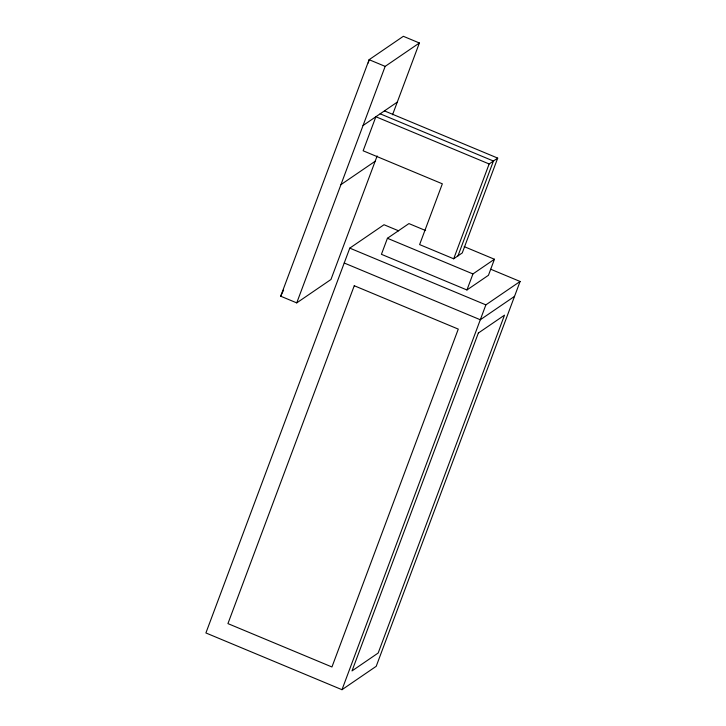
<?xml version="1.0" encoding="UTF-8"?>
<svg xmlns="http://www.w3.org/2000/svg" width="726" height="726" viewBox="0 0 726 726"><rect width="100%" height="100%" fill="white"/><g stroke="black" fill="none" stroke-linecap="round" stroke-linejoin="round"><path stroke-width="1.09" d="M368.282 62.99L369.126 59.695L403.347 36.3L419.383 42.988L392.539 114.79M377.139 155.963L330.956 279.501L296.734 302.887L280.69 296.208L369.126 59.695L385.161 66.375L419.383 42.988M296.734 302.887L385.161 66.375M398.665 230.841L384.009 224.733L349.787 248.129L205.903 632.954L341.991 689.7L376.213 666.305L520.097 281.47L490.785 269.255M425.618 230.541L408.929 223.59L387.43 238.282L381.431 254.318L466.945 289.973L488.453 275.281L494.442 259.246L464.204 246.631M489.142 163.967L375.877 116.741L363.145 150.79L442.343 183.814L419.619 244.589L453.686 258.792L489.142 163.967L497.709 158.105L384.444 110.887M457.97 255.87L493.426 161.036L380.161 113.81M497.709 158.105L462.253 252.938L453.686 258.792M466.945 289.973L472.944 273.938L494.442 259.246M341.991 689.7L485.875 304.866L520.097 281.47M280.69 296.208L283.594 290.064M363.054 125.507L397.276 102.112M340.948 184.631L375.17 161.245M514.534 296.362L480.303 319.758L344.224 263.012M387.43 238.282L472.944 273.938M349.787 248.129L485.875 304.866M354.261 285.735L227.937 623.607L331.945 666.976L458.278 329.105L354.261 285.735M478.343 333.034L352.019 670.906L378.173 653.028L504.506 315.157L478.343 333.034"/></g></svg>
